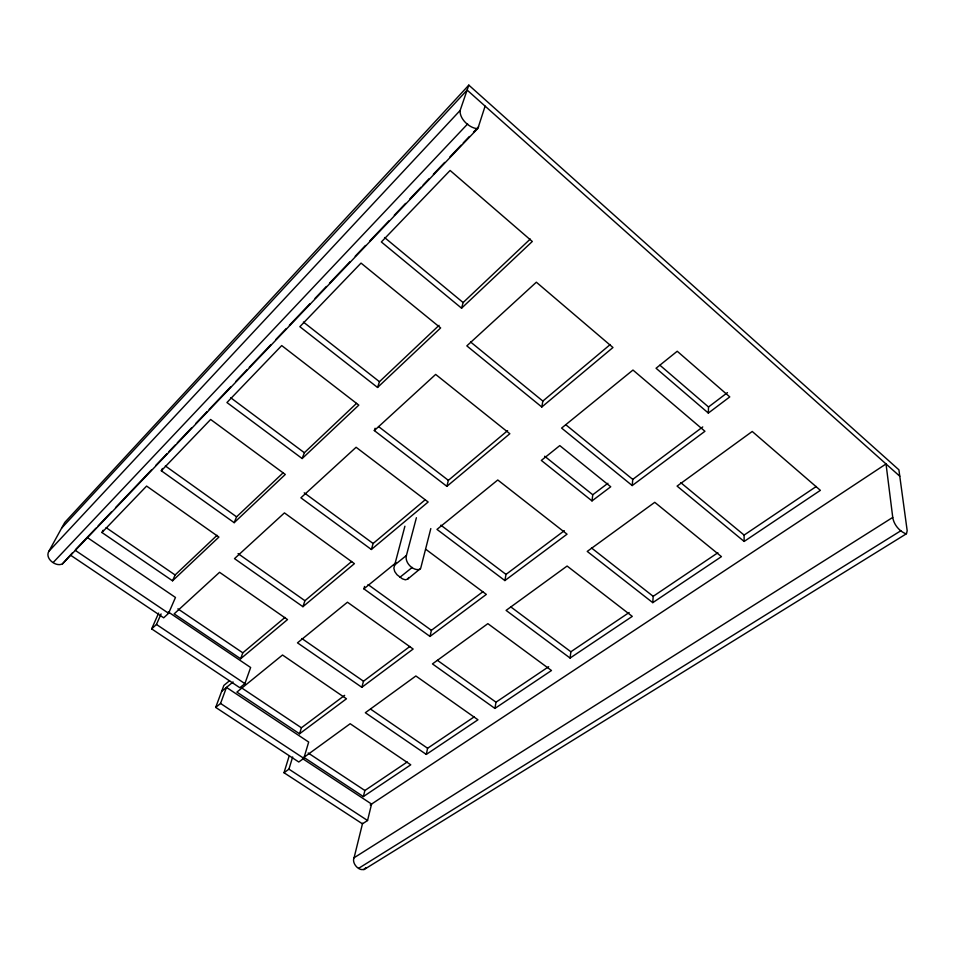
<?xml version="1.0" encoding="UTF-8"?>
<svg xmlns="http://www.w3.org/2000/svg" width="955" height="955" viewBox="0 0 955 955"><rect width="100%" height="100%" fill="white"/><g stroke="black" fill="none" stroke-linecap="round" stroke-linejoin="round"><path stroke-width="1.43" d="M708.347 413.073L656.061 368.248L677.226 351.249L729.775 396.898L708.347 413.073L708.514 406.985L659.917 365.216M652.766 602.653L721.443 556.634L654.76 502.318L587.23 551.417L652.766 602.653L653.184 596.326L717.874 552.754M632.21 485.558L704.945 431.278L632.974 370.051L561.6 428.079L632.21 485.558L632.759 479.398L702.749 426.933M592.005 500.909L610.734 486.775L559.785 445.603L541.33 460.417L592.005 500.909L592.757 494.762L607.905 483.278M570.087 658.055L632.282 616.381L567.103 566.04L506.09 610.4L570.087 658.055L570.875 651.764L629.154 612.513M494.917 708.419L551.489 670.517L487.862 623.651L432.46 663.916L494.917 708.419L496.003 702.188L548.671 666.709M541.795 407.009L612.967 347.513L536.352 282.203L466.828 345.877L541.795 407.009L542.846 401.076L610.245 344.528M504.885 580.568L567.043 534.179L497.77 479.983L436.984 529.404L504.885 580.568L506.007 574.397L564.333 530.682M426.288 754.414L477.966 719.784L415.867 675.985L365.335 712.716L426.288 754.414L427.601 748.254L474.205 716.871M364.583 586.442L363.891 588.853L430.001 636.448L431.409 630.324L482.86 591.754M362.602 823.234L354.078 857.757C351.106 863.893 361.265 873.885 365.884 867.641M289.007 756.515L284.005 772.738L362.458 823.831L367.556 820.512L371.567 804.062L302.532 758.592M375.076 428.246L374.324 430.574L446.88 486.346L448.361 480.353L507.618 430.633M363.354 796.577L410.757 764.812L350.175 723.735L303.905 757.375L363.354 796.577L364.882 790.501L407.284 761.947M430.812 528.581L420.678 568.368L407.701 579.088L405.374 579.828L402.33 578.802L396.982 574.731L394.725 571.532L393.842 568.189L404.908 526.217M416.404 517.729L406.424 555.452C404.347 562.531 413.205 571.412 419.949 569.335M361.838 687.302L413.145 649.03L347.453 602.211L297.483 642.846L361.838 687.302L363.497 681.225L409.862 646.475M461.575 308.19L532.305 241.472L450.103 170.456L381.355 241.961L461.575 308.19L463.127 302.556L530.264 239.048M371.364 549.483L428.15 502.008L356.096 447.274L300.897 497.818L371.364 549.483L373.119 543.49L425.166 499.811M303.821 758.342L308.68 742.047L226.466 687.397L220.545 703.465L215.687 707.404L298.784 762.006L303.821 758.342L220.545 703.465M299.56 733.786L346.462 698.785L282.513 655.011L236.9 692.1L299.56 733.786L301.398 727.782L344.66 695.347M284.005 772.738L288.935 769.157L292.66 756.969M363.807 869.707L906.498 533.714L907.178 530.705L898.906 469.824L468.821 85.126L64.761 522.445L48.848 551.345C44.563 558.532 56.106 567.389 62.505 563.808L477.93 128.304L485.116 106.112M468.821 85.126L460.131 110.458C459.355 118.993 469.609 128.292 477.56 128.662M377.547 387.455L440.637 327.935L361.026 263.091L299.858 326.706L377.547 387.455L379.457 381.702L439.037 325.345M302.926 606.688L354.412 563.653L284.435 512.895L234.5 558.627L302.926 606.688L304.92 600.707L351.667 561.48M158.626 613.086L151.654 628.891L239.848 687.731L244.886 683.625L250.64 667.509L168.319 611.964M240.636 658.759L287.527 619.568L219.566 572.296L174.168 613.862L240.636 658.759L242.809 652.826L285.008 617.419M215.687 707.404L223.852 685.439L229.546 680.736M302.162 458.543L358.805 405.123L281.713 345.567L226.944 402.533L302.162 458.543L304.359 452.73L356.525 403.38M162.446 468.487L161.323 470.767L234.178 522.672L236.577 516.834L283.301 472.653M70.766 555.332L163.687 617.813L168.593 613.301L175.469 597.46L87.311 537.51M151.654 628.891L156.465 624.463L161.097 613.922M103.128 530.228L101.946 532.508L172.545 580.807L175.111 574.982L217.06 535.301M408.704 577.512L407.701 579.088M61.633 528.115L467.126 90.068L899.777 476.223M48.848 551.345L460.131 110.458M53.265 562.423L467.652 123.947M72.341 552.933L62.505 563.808M75.421 549.698L96.001 528.127M98.055 525.966L111.425 511.94M115.543 507.618L151.535 469.86M155.653 465.551L166.97 453.685M169.023 451.524L175.195 445.054M177.248 442.893L191.657 427.792M195.763 423.471L207.08 411.605M209.133 409.456L230.74 386.799M235.873 381.403L247.19 369.537M249.255 367.377L270.85 344.719M275.995 339.323L286.273 328.544M289.365 325.309L309.933 303.726M315.078 298.33L326.395 286.464M329.475 283.229L350.043 261.658M355.188 256.262L365.479 245.471M369.585 241.161L389.127 220.665M394.272 215.269L405.589 203.403M409.707 199.082L421.012 187.216M423.077 185.055L429.249 178.585M433.355 174.276L444.672 162.398M449.817 157.014L461.134 145.148M463.187 142.987L469.359 136.517M473.465 132.196L478.61 126.8M101.946 532.508L146.604 486.071L218.91 537.068L172.545 580.807M161.323 470.767L210.649 419.472L285.294 474.456L234.178 522.672M374.324 430.574L435.659 374.42L509.839 433.725L446.88 486.346M221.656 691.36L233.068 681.966M363.891 588.853L395.955 562.77M394.26 565.324L406.424 555.452M399.99 577.226L412.226 567.425M708.514 406.985L727.459 392.624M430.001 636.448L486.334 594.404L425.966 549.435M744.136 541.437L677.083 486.095L752.23 431.469L820.381 490.345L744.136 541.437L744.112 535.087L816.286 486.477M370.242 804.946L886.025 463.951L892.746 517.407C893.785 524.582 899.431 531.362 906.092 533.833M354.078 857.757L892.746 517.407M358.71 868.274L900.852 530.753M288.935 769.157L367.556 820.512M308.155 752.994L364.882 790.501M241.484 687.791L301.398 727.782M156.465 624.463L244.886 683.625M75.421 550.45L168.593 613.301M177.905 608.848L242.809 652.826M106.112 527.626L175.111 574.982M370.588 709.123L427.601 748.254M301.864 638.525L363.497 681.225M238.058 553.614L304.92 600.707M165.334 465.933L236.577 516.834M437.426 660.335L496.003 702.188M368.033 584.544L431.409 630.324M304.227 492.828L373.119 543.49M230.752 397.769L304.359 452.73M510.722 606.843L570.875 651.764M440.84 525.155L506.007 574.397M378.526 426.539L448.361 480.353M303.404 322.062L379.457 381.702M591.479 547.943L653.184 596.326M544.648 456.227L592.757 494.762M470.612 342.009L542.846 401.076M565.993 424.915L632.759 479.398M384.531 237.509L463.127 302.556M680.808 482.693L744.112 535.087"/></g></svg>
